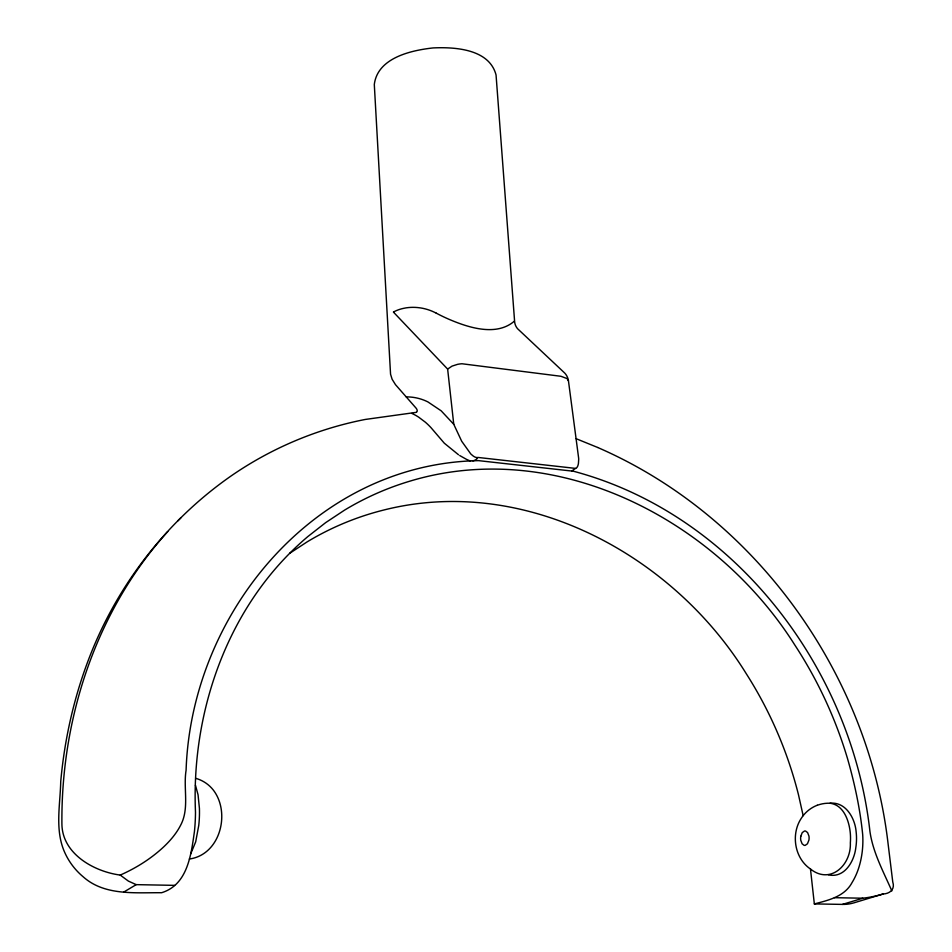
<?xml version="1.0" encoding="UTF-8"?>
<svg xmlns="http://www.w3.org/2000/svg" width="952" height="952" viewBox="0 0 952 952"><rect width="100%" height="100%" fill="white"/><g stroke="black" fill="none" stroke-linecap="round" stroke-linejoin="round"><path stroke-width="1.43" d="M800.799 836.284L802.238 832.631L804.44 831.048A2.499 2.463 -18.4 0 1 805.654 831.096L807.593 832.583L808.938 836.07A12.316 12.126 -18.4 0 1 808.914 840.104L807.451 843.781L805.249 845.34A2.499 2.463 -18.4 0 1 804.035 845.281L802.108 843.781L800.775 840.295A12.316 12.126 -18.4 0 1 800.799 836.284M190.686 853.908L195.684 841.854L198.766 825.384A124.641 122.713 -18.4 0 0 199.42 808.331L198.052 794.777L195.469 785.257M817.268 805.237A32.761 32.249 -18.4 0 0 801.215 818.423C790.767 834.238 794.48 858.216 810.473 869.009L814.341 903.912L842.496 904.4A36.771 36.2 -18.4 0 0 853.956 902.841L883.028 894.011C890.144 893.69 895.166 889.073 892.762 881.98L888.109 843.96C868.379 673.659 755.614 516.115 597.844 447.547M891.846 890.929C883.432 871.746 872.972 852.599 869.938 831.477C851.754 668.292 734.789 514.151 573.378 471.216L478.547 460.637C315.148 463.553 191.352 612.719 186.092 770.227C183.117 788.411 189.698 808.438 180.535 825.408C176.406 833.428 170.491 840.402 163.994 846.602C151.249 858.573 136.219 868.034 120.238 875.078C93.867 871.568 62.023 853.742 61.904 823.754C61.011 718.07 96.211 610.518 167.754 531.585M814.341 903.912C828.371 900.306 844.698 896.534 852.076 882.528C857.859 873.115 860.941 862.286 862.262 851.385A97.366 95.866 -18.4 0 0 862.702 834.714C860.132 808.974 854.67 783.603 847.566 758.756A447.69 440.752 -18.4 0 0 794.587 644.659C715.333 519.114 555.028 436.016 407.67 481.831A277.401 273.105 -18.4 0 0 344.612 510.093L325.62 522.66L307.817 536.595C228.659 603.401 191.019 710.287 195.493 812.282A204.966 201.788 -18.4 0 1 194.434 831.548C191.102 854.444 187.841 884.622 161.626 892.726C135.327 892.476 104.553 895.951 83.193 876.804A69.46 68.389 -18.4 0 1 63.629 849.85C55.109 828.133 60.238 804.214 60.726 781.64C64.605 738.252 74.399 695.376 90.392 654.833C118.738 582.969 168.242 519.483 231.824 475.453A350.895 345.457 -18.4 0 1 365.259 419.451L416.155 412.371M177.715 520.958L180.916 517.769M476.892 457.543L476.309 457.472A5.795 5.712 -18.4 0 1 475.453 457.234L475.167 457.127A8.627 8.497 -18.4 0 1 474.298 456.698L473.691 456.341A13.209 13.007 -18.4 0 1 473.084 455.913L471.228 454.354A26.275 25.871 -18.4 0 1 470.693 453.83L461.708 441.264L453.759 424.294L447.642 369.09L452.045 366.115L457.507 364.366A31.059 30.583 -18.4 0 1 461.982 363.759L560.907 376.278L567.106 378.587L568.451 380.848L578.649 458.245A35.605 35.057 -18.4 0 1 578.685 459.53L578.447 463.196A12.174 11.983 -18.4 0 1 577.614 466.349L577.376 466.73A3.499 3.451 -18.4 0 1 575.651 468.432M571.712 471.026L575.532 468.396L478.047 457.448A3.915 3.856 -18.4 0 1 476.988 457.555M289.753 553.279L307.056 541.926A274.224 269.975 -18.4 0 1 384.418 509.867C524.731 474.679 672.564 554.409 746.178 673.576A424.782 418.202 -18.4 0 1 798.49 794.789L803.155 815.638M123.748 892.072L136.207 884.646L174.573 885.36M393.592 311.958L395.068 311.197A36.819 36.247 -18.4 0 1 403.588 308.353L406.147 307.853A46.827 46.101 -18.4 0 1 417.571 307.555L420.677 307.936A49.79 49.016 -18.4 0 1 436.302 313.196M842.496 904.4L862.798 898.212A115.144 113.359 -18.4 0 0 883.028 894.011M189.353 859.013C220.317 854.813 230.908 812.591 213.177 789.886A34.439 33.903 -18.4 0 0 195.719 778.319M514.223 321.288C496.194 336.639 468.491 327.678 448.594 319.122A175.489 172.764 -18.4 0 1 436.313 313.184M810.473 869.009C830.192 884.92 851.314 865.178 850.35 842.901A61.166 60.226 -18.4 0 0 850.303 833.119C849.172 821.124 843.888 804.976 830.049 803.238A32.035 31.535 -18.4 0 0 817.292 805.285M834.404 897.688L862.798 898.212M828.359 874.828C844.507 878.517 854.289 861.262 855.812 847.673A60.309 59.381 -18.4 0 0 856.122 831.679C855.015 818.184 845.65 801.548 830.049 803.238M136.207 884.646L128.389 881.1L120.238 875.078M576.21 438.729L597.701 447.476M459.721 455.544L466.302 459.245A45.934 45.22 -18.4 0 0 470.621 461.065M458.531 454.77L444.31 443.204L430.97 427.627A76.707 75.517 -18.4 0 0 425.354 422.2L418.702 417.19A51.789 50.992 -18.4 0 0 411.895 413.43M393.402 312.077L447.642 369.09M453.759 424.294L441.169 410.812L427.876 401.899A47.302 46.565 -18.4 0 0 406.218 396.901M477.428 458.34A8.532 8.401 -18.4 0 1 472.787 460.875M568.439 380.836A14.482 14.256 -18.4 0 0 564.822 373.16L517.626 328.761A12.65 12.447 -18.4 0 1 514.627 321.645L496.052 74.982C489.352 49.099 455.234 46.862 433.053 47.933C410.74 50.396 377.539 57.905 374.303 84.502L390.558 374.231L392.141 379.301L395.473 384.644L415.584 407.575A8.699 8.568 -18.4 0 1 416.94 409.515L417.285 410.978A10.579 10.412 -18.4 0 1 416.631 412.145"/></g></svg>
